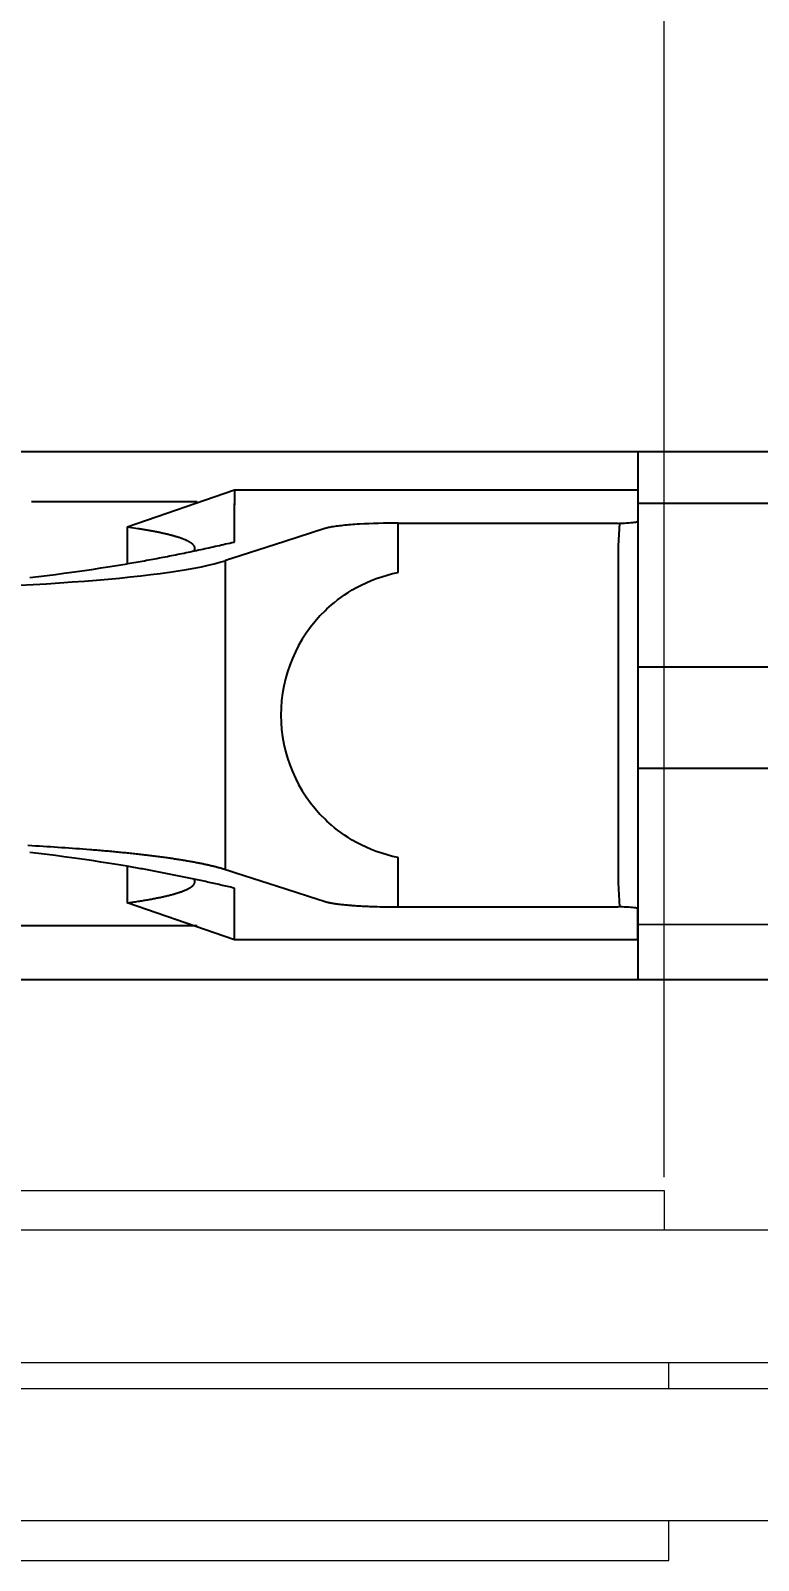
# Model space of a CAD drawing. Header units: millimetres. Extents: x 1269 to 5832, y 527 to 3540.
# Drawn here: x 2048.1 to 2103.1, y 959.9 to 1075.7 of the extents above; entities that cross this region are included whole.
import ezdxf

# ---------------------------------------------------------------- set-up
doc = ezdxf.new("R2010")
doc.units = ezdxf.units.MM
doc.linetypes.add('phl_thick', pattern=[0])
doc.layers.add('AM_5', color=7, linetype='Continuous', lineweight=50)
for name, color, linetype in [('HIDDEN', 7, 'Continuous'), ('projection', 7, 'Continuous'), ('THICK', 7, 'Continuous')]:
    doc.layers.add(name, color=color, linetype=linetype)
doc.styles.get("Standard").update_dxf_attribs({"font": 'arial.ttf'})
doc.dimstyles.new('AM_ISO$0', dxfattribs={"dimtxt": 3.5, "dimasz": 3.5, "dimexe": 1, "dimexo": 1, "dimgap": 1.5, "dimtad": 1, "dimdsep": 46, "dimtxsty": 'Standard', "dimcen": 0, "dimclrd": 256, "dimclre": 256, "dimclrt": 7, "dimadec": 0, "dimazin": 2, "dimtp": 0.1, "dimtm": 0.1, "dimtfac": 0.71, "dimtdec": 3, "dimtmove": 0, "dimatfit": 3, "dimfxl": 1, "dimlwd": -1, "dimlwe": -1, "dimarcsym": 1})

# ---------------------------------------------------------------- blocks, each defined once
blk = doc.blocks.new('*D7')
at = {"layer": 'AM_5', "linetype": 'ByBlock', "lineweight": 9, "transparency": 16777216}
for p, q in [((1970.98, 988.9), (1970.98, 1117.53)), ((2095.98, 988.9), (2095.98, 1117.53)), ((1974.48, 1116.53), (2092.48, 1116.53))]:
    blk.add_line(p, q, dxfattribs=at)
at = {"layer": 'AM_5', "transparency": 16777216}
for points in [[(1974.48, 1117.11), (1974.48, 1115.94), (1970.98, 1116.53)], [(2092.48, 1117.11), (2092.48, 1115.94), (2095.98, 1116.53)]]:
    blk.add_solid(points, dxfattribs=at)
at = {"layer": 'Defpoints', "color": 0, "transparency": 16777216}
for p in [(2095.98, 1116.53), (1970.98, 987.9), (2095.98, 987.9)]:
    blk.add_point(p, dxfattribs=at)
at = {"layer": 'AM_5', "color": 7, "lineweight": 9, "transparency": 16777216, "insert": (2015.1, 1119.81), "char_height": 3.5, "attachment_point": 5}
blk.add_mtext('125', dxfattribs=at)

msp = doc.modelspace()

# ---------------------------------------------------------------- linework, layer by layer
for p, q in [((2093.981, 1043.847), (2093.981, 1003.847)), ((2060.658, 1040.037), (2048.119, 1040.037)), ((2063.481, 1040.91), (2055.351, 1038.12)), ((2093.981, 1040.91), (2063.481, 1040.91)), ((2063.481, 1040.91), (2063.481, 1039.802)), ((2093.981, 1040.91), (2093.981, 1038.569)), ((2143.531, 1039.894), (2093.981, 1039.894)), ((2143.531, 1027.527), (2093.981, 1027.527)), ((2143.531, 1019.847), (2093.981, 1019.847)), ((2063.481, 1006.878), (2055.351, 1009.668)), ((2093.981, 1006.878), (2093.981, 1009.219)), ((2060.658, 1007.942), (2039.619, 1007.942)), ((2063.481, 1006.878), (2063.481, 1007.986)), ((2143.531, 1007.895), (2093.981, 1008.041)), ((2093.981, 1006.878), (2063.481, 1006.878)), ((2198.031, 1003.847), (2039.481, 1003.847))]:
    msp.add_line(p, q)
at = {"lineweight": 9}
for p, q in [((2033.481, 987.902), (2095.981, 987.902)), ((2095.981, 987.902), (2095.981, 984.9)), ((2229.031, 984.9), (1970.982, 984.9)), ((1970.982, 974.894), (2229.031, 974.894)), ((2096.331, 972.894), (2096.331, 974.894)), ((2229.031, 972.894), (1970.982, 972.894)), ((2229.031, 962.902), (1970.982, 962.902)), ((2096.331, 961.894), (2096.331, 962.89)), ((2096.331, 959.902), (2096.331, 961.894)), ((2033.657, 959.902), (2096.331, 959.902))]:
    msp.add_line(p, q, dxfattribs=at)
at = {"layer": 'HIDDEN'}
for p, q in [((2063.481, 1039.893), (2063.481, 1039.894)), ((2063.481, 1039.894), (2063.481, 1039.894)), ((2063.481, 1039.886), (2063.481, 1039.893)), ((2063.481, 1039.872), (2063.481, 1039.886)), ((2063.481, 1039.843), (2063.481, 1039.872)), ((2063.481, 1039.729), (2063.481, 1039.843)), ((2063.481, 1039.271), (2063.481, 1039.729)), ((2063.481, 1038.356), (2063.481, 1039.271)), ((2055.352, 1038.12), (2055.351, 1038.12)), ((2055.351, 1038.12), (2055.351, 1038.12)), ((2055.351, 1038.12), (2055.351, 1038.116)), ((2055.351, 1038.116), (2055.351, 1038.109)), ((2055.351, 1038.109), (2055.351, 1038.096)), ((2055.351, 1038.096), (2055.351, 1038.041)), ((2055.351, 1038.041), (2055.351, 1037.821)), ((2055.351, 1037.821), (2055.351, 1037.383)), ((2055.355, 1038.121), (2055.352, 1038.12)), ((2055.36, 1038.122), (2055.355, 1038.121)), ((2063.481, 1037.441), (2063.481, 1038.356)), ((2055.351, 1037.383), (2055.351, 1035.627)), ((2060.757, 1036.388), (2060.914, 1036.421)), ((2060.914, 1036.421), (2061.071, 1036.456)), ((2061.071, 1036.456), (2061.228, 1036.49)), ((2061.228, 1036.49), (2061.385, 1036.524)), ((2061.385, 1036.524), (2061.542, 1036.559)), ((2061.542, 1036.559), (2061.699, 1036.593)), ((2061.699, 1036.593), (2061.856, 1036.628)), ((2061.856, 1036.628), (2062.012, 1036.664)), ((2062.012, 1036.664), (2062.169, 1036.699)), ((2062.169, 1036.699), (2062.326, 1036.735)), ((2062.326, 1036.735), (2062.483, 1036.77)), ((2062.483, 1036.77), (2062.639, 1036.806)), ((2062.639, 1036.806), (2062.796, 1036.842)), ((2062.796, 1036.842), (2062.952, 1036.879)), ((2062.952, 1036.879), (2063.109, 1036.915)), ((2063.109, 1036.915), (2063.265, 1036.952)), ((2063.265, 1036.952), (2063.422, 1036.989)), ((2063.422, 1036.989), (2063.461, 1036.998)), ((2063.461, 1036.998), (2063.48, 1037.003)), ((2063.48, 1037.003), (2063.481, 1037.003)), ((2063.481, 1037.213), (2063.481, 1037.441)), ((2063.481, 1037.098), (2063.481, 1037.213)), ((2063.481, 1037.041), (2063.481, 1037.098)), ((2063.481, 1037.012), (2063.481, 1037.041)), ((2063.481, 1037.005), (2063.481, 1037.012)), ((2063.481, 1037.003), (2063.481, 1037.005)), ((2063.481, 1037.003), (2063.481, 1037.003)), ((2063.481, 1037.003), (2063.481, 1037.003)), ((2063.481, 1037.003), (2063.481, 1037.003)), ((2063.481, 1037.003), (2063.481, 1037.003)), ((2063.481, 1037.003), (2063.481, 1037.003)), ((2055.351, 1035.627), (2055.351, 1035.408)), ((2055.351, 1035.408), (2055.351, 1035.353)), ((2055.351, 1035.353), (2055.351, 1035.349)), ((2055.351, 1035.349), (2055.351, 1035.348)), ((2055.351, 1035.348), (2055.351, 1035.347)), ((2055.351, 1035.347), (2055.351, 1035.347)), ((2055.351, 1035.347), (2055.351, 1035.347)), ((2055.351, 1035.347), (2055.351, 1035.347)), ((2055.351, 1035.347), (2055.351, 1035.347)), ((2055.351, 1035.347), (2055.351, 1035.347)), ((2055.351, 1035.347), (2055.352, 1035.347)), ((2055.352, 1035.347), (2055.391, 1035.354)), ((2055.391, 1035.354), (2055.55, 1035.381)), ((2055.55, 1035.381), (2055.708, 1035.408)), ((2055.708, 1035.408), (2055.866, 1035.436)), ((2055.866, 1035.436), (2056.024, 1035.464)), ((2056.024, 1035.464), (2056.183, 1035.492)), ((2056.183, 1035.492), (2056.341, 1035.52)), ((2056.341, 1035.52), (2056.499, 1035.548)), ((2056.499, 1035.548), (2056.657, 1035.577)), ((2056.657, 1035.577), (2056.815, 1035.605)), ((2056.815, 1035.605), (2056.973, 1035.634)), ((2056.973, 1035.634), (2057.132, 1035.664)), ((2057.132, 1035.664), (2057.29, 1035.693)), ((2057.29, 1035.693), (2057.448, 1035.722)), ((2057.448, 1035.722), (2057.605, 1035.752)), ((2057.605, 1035.752), (2057.763, 1035.782)), ((2057.763, 1035.782), (2057.921, 1035.812)), ((2057.921, 1035.812), (2058.079, 1035.842)), ((2058.079, 1035.842), (2058.237, 1035.873)), ((2058.237, 1035.873), (2058.395, 1035.904)), ((2058.395, 1035.904), (2058.552, 1035.935)), ((2058.552, 1035.935), (2058.71, 1035.966)), ((2058.71, 1035.966), (2058.868, 1035.997)), ((2058.868, 1035.997), (2059.025, 1036.028)), ((2059.025, 1036.028), (2059.183, 1036.06)), ((2059.183, 1036.06), (2059.341, 1036.092)), ((2059.341, 1036.092), (2059.498, 1036.124)), ((2059.498, 1036.124), (2059.655, 1036.156)), ((2059.655, 1036.156), (2059.813, 1036.189)), ((2059.813, 1036.189), (2059.97, 1036.221)), ((2059.97, 1036.221), (2060.128, 1036.254)), ((2060.128, 1036.254), (2060.285, 1036.287)), ((2060.285, 1036.287), (2060.442, 1036.321)), ((2060.442, 1036.321), (2060.599, 1036.354)), ((2060.599, 1036.354), (2060.757, 1036.388)), ((2055.352, 1012.441), (2055.351, 1012.441)), ((2055.351, 1012.441), (2055.351, 1012.441)), ((2055.351, 1012.441), (2055.351, 1012.441)), ((2055.351, 1012.441), (2055.351, 1012.441)), ((2055.351, 1012.441), (2055.351, 1012.441)), ((2055.351, 1012.441), (2055.351, 1012.44)), ((2055.351, 1012.44), (2055.351, 1012.439)), ((2055.351, 1012.439), (2055.351, 1012.436)), ((2055.351, 1012.436), (2055.351, 1012.431)), ((2055.351, 1012.431), (2055.351, 1012.42)), ((2055.351, 1012.42), (2055.351, 1012.398)), ((2055.351, 1012.398), (2055.351, 1012.309)), ((2055.351, 1012.309), (2055.351, 1012.133)), ((2055.351, 1012.133), (2055.351, 1011.781)), ((2055.354, 1012.441), (2055.352, 1012.441)), ((2055.362, 1012.439), (2055.354, 1012.441)), ((2055.489, 1012.418), (2055.362, 1012.439)), ((2055.616, 1012.396), (2055.489, 1012.418)), ((2055.743, 1012.374), (2055.616, 1012.396)), ((2055.87, 1012.352), (2055.743, 1012.374)), ((2055.997, 1012.329), (2055.87, 1012.352)), ((2056.124, 1012.307), (2055.997, 1012.329)), ((2056.251, 1012.284), (2056.124, 1012.307)), ((2056.378, 1012.262), (2056.251, 1012.284)), ((2056.505, 1012.239), (2056.378, 1012.262)), ((2056.632, 1012.216), (2056.505, 1012.239)), ((2056.759, 1012.193), (2056.632, 1012.216)), ((2056.886, 1012.17), (2056.759, 1012.193)), ((2057.013, 1012.147), (2056.886, 1012.17)), ((2057.139, 1012.123), (2057.013, 1012.147)), ((2057.266, 1012.1), (2057.139, 1012.123)), ((2055.351, 1011.781), (2055.351, 1011.077)), ((2055.351, 1011.077), (2055.351, 1009.668)), ((2057.393, 1012.076), (2057.266, 1012.1)), ((2057.52, 1012.052), (2057.393, 1012.076)), ((2057.647, 1012.028), (2057.52, 1012.052)), ((2057.773, 1012.004), (2057.647, 1012.028)), ((2057.9, 1011.98), (2057.773, 1012.004)), ((2058.027, 1011.956), (2057.9, 1011.98)), ((2058.153, 1011.931), (2058.027, 1011.956)), ((2058.28, 1011.907), (2058.153, 1011.931)), ((2058.407, 1011.882), (2058.28, 1011.907)), ((2058.533, 1011.857), (2058.407, 1011.882)), ((2058.66, 1011.832), (2058.533, 1011.857)), ((2058.786, 1011.807), (2058.66, 1011.832)), ((2058.913, 1011.782), (2058.786, 1011.807)), ((2059.039, 1011.757), (2058.913, 1011.782)), ((2059.166, 1011.732), (2059.039, 1011.757)), ((2059.292, 1011.706), (2059.166, 1011.732)), ((2059.419, 1011.68), (2059.292, 1011.706)), ((2059.545, 1011.655), (2059.419, 1011.68)), ((2059.671, 1011.629), (2059.545, 1011.655)), ((2059.798, 1011.603), (2059.671, 1011.629)), ((2059.924, 1011.576), (2059.798, 1011.603)), ((2060.05, 1011.55), (2059.924, 1011.576)), ((2060.176, 1011.524), (2060.05, 1011.55)), ((2060.303, 1011.497), (2060.176, 1011.524)), ((2060.429, 1011.47), (2060.303, 1011.497)), ((2060.555, 1011.444), (2060.429, 1011.47)), ((2060.681, 1011.417), (2060.555, 1011.444)), ((2060.807, 1011.39), (2060.681, 1011.417)), ((2060.933, 1011.362), (2060.807, 1011.39)), ((2061.059, 1011.335), (2060.933, 1011.362)), ((2061.186, 1011.308), (2061.059, 1011.335)), ((2061.312, 1011.28), (2061.186, 1011.308)), ((2061.437, 1011.253), (2061.312, 1011.28)), ((2061.563, 1011.225), (2061.437, 1011.253)), ((2061.689, 1011.197), (2061.563, 1011.225)), ((2061.815, 1011.169), (2061.689, 1011.197)), ((2061.941, 1011.141), (2061.815, 1011.169)), ((2062.067, 1011.112), (2061.941, 1011.141)), ((2062.193, 1011.084), (2062.067, 1011.112)), ((2062.319, 1011.055), (2062.193, 1011.084)), ((2062.444, 1011.027), (2062.319, 1011.055)), ((2062.57, 1010.998), (2062.444, 1011.027)), ((2062.696, 1010.969), (2062.57, 1010.998)), ((2062.821, 1010.94), (2062.696, 1010.969)), ((2062.947, 1010.911), (2062.821, 1010.94)), ((2063.073, 1010.881), (2062.947, 1010.911)), ((2063.198, 1010.852), (2063.073, 1010.881)), ((2063.324, 1010.822), (2063.198, 1010.852)), ((2063.449, 1010.793), (2063.324, 1010.822)), ((2063.481, 1010.785), (2063.449, 1010.793)), ((2063.481, 1010.783), (2063.481, 1010.785)), ((2063.481, 1010.785), (2063.481, 1010.785)), ((2063.481, 1010.785), (2063.481, 1010.785)), ((2063.481, 1010.785), (2063.481, 1010.785)), ((2063.481, 1010.785), (2063.481, 1010.785)), ((2063.481, 1010.785), (2063.481, 1010.785)), ((2063.481, 1010.785), (2063.481, 1010.785)), ((2063.481, 1010.785), (2063.481, 1010.785)), ((2063.481, 1010.78), (2063.481, 1010.783)), ((2063.481, 1010.774), (2063.481, 1010.78)), ((2063.481, 1010.763), (2063.481, 1010.774)), ((2063.481, 1010.74), (2063.481, 1010.763)), ((2063.481, 1010.556), (2063.481, 1010.74)), ((2063.481, 1010.189), (2063.481, 1010.556)), ((2063.481, 1009.455), (2063.481, 1010.189)), ((2063.481, 1007.986), (2063.481, 1009.455))]:
    msp.add_line(p, q, dxfattribs=at)
for points in [[(2047.981, 1034.305), (2048.65, 1034.382), (2049.303, 1034.461), (2049.939, 1034.54), (2050.557, 1034.62), (2051.156, 1034.701), (2051.736, 1034.782), (2052.296, 1034.863), (2052.837, 1034.943), (2053.365, 1035.024), (2053.883, 1035.105), (2054.387, 1035.186), (2054.877, 1035.267), (2055.351, 1035.347)], [(2055.351, 1012.441), (2054.877, 1012.521), (2054.387, 1012.602), (2053.883, 1012.683), (2053.365, 1012.764), (2052.837, 1012.845), (2052.296, 1012.925), (2051.736, 1013.006), (2051.156, 1013.087), (2050.557, 1013.168), (2049.939, 1013.248), (2049.303, 1013.328), (2048.65, 1013.406), (2047.981, 1013.483)]]:
    msp.add_lwpolyline(points, dxfattribs=at)
at = {"layer": 'projection', "color": 7, "linetype": 'phl_thick'}
msp.add_line((2039.481, 1043.847), (2198.031, 1043.847), dxfattribs=at)
at = {"layer": 'THICK'}
for p, q in [((2060.268, 1010.932), (2060.29, 1010.95)), ((2060.29, 1010.95), (2060.31, 1010.968)), ((2060.31, 1010.968), (2060.33, 1010.986)), ((2060.33, 1010.986), (2060.348, 1011.004)), ((2060.348, 1011.004), (2060.365, 1011.022)), ((2060.365, 1011.022), (2060.381, 1011.04)), ((2060.381, 1011.04), (2060.396, 1011.058)), ((2060.396, 1011.058), (2060.409, 1011.077)), ((2060.409, 1011.077), (2060.422, 1011.095)), ((2060.423, 1011.456), (2060.41, 1011.474)), ((2060.422, 1011.095), (2060.433, 1011.113)), ((2060.434, 1011.438), (2060.423, 1011.456)), ((2060.433, 1011.113), (2060.443, 1011.131)), ((2060.444, 1011.42), (2060.434, 1011.438)), ((2060.443, 1011.131), (2060.452, 1011.149)), ((2060.453, 1011.402), (2060.444, 1011.42)), ((2060.452, 1011.149), (2060.459, 1011.167)), ((2060.46, 1011.383), (2060.453, 1011.402)), ((2060.459, 1011.167), (2060.466, 1011.185)), ((2060.467, 1011.365), (2060.46, 1011.383)), ((2060.466, 1011.185), (2060.471, 1011.203)), ((2060.472, 1011.347), (2060.467, 1011.365)), ((2060.471, 1011.203), (2060.475, 1011.221)), ((2060.476, 1011.329), (2060.472, 1011.347)), ((2060.475, 1011.221), (2060.478, 1011.238)), ((2060.479, 1011.311), (2060.476, 1011.329)), ((2060.478, 1011.238), (2060.48, 1011.256)), ((2060.481, 1011.293), (2060.479, 1011.311)), ((2060.48, 1011.256), (2060.481, 1011.274)), ((2060.481, 1011.274), (2060.481, 1011.293)), ((2056.085, 1009.776), (2056.182, 1009.792)), ((2056.182, 1009.792), (2056.277, 1009.807)), ((2056.277, 1009.807), (2056.372, 1009.822)), ((2056.372, 1009.822), (2056.466, 1009.837)), ((2056.466, 1009.837), (2056.559, 1009.853)), ((2056.559, 1009.853), (2056.651, 1009.868)), ((2056.651, 1009.868), (2056.742, 1009.884)), ((2056.742, 1009.884), (2056.833, 1009.9)), ((2056.833, 1009.9), (2056.922, 1009.915)), ((2056.922, 1009.915), (2057.01, 1009.931)), ((2057.01, 1009.931), (2057.097, 1009.947)), ((2057.097, 1009.947), (2057.183, 1009.963)), ((2057.183, 1009.963), (2057.269, 1009.979)), ((2057.269, 1009.979), (2057.353, 1009.995)), ((2057.353, 1009.995), (2057.436, 1010.011)), ((2057.436, 1010.011), (2057.519, 1010.027)), ((2057.519, 1010.027), (2057.6, 1010.044)), ((2057.6, 1010.044), (2057.68, 1010.06)), ((2057.68, 1010.06), (2057.759, 1010.076)), ((2057.759, 1010.076), (2057.837, 1010.093)), ((2057.837, 1010.093), (2057.914, 1010.109)), ((2057.914, 1010.109), (2057.991, 1010.126)), ((2057.991, 1010.126), (2058.065, 1010.142)), ((2058.065, 1010.142), (2058.139, 1010.159)), ((2058.139, 1010.159), (2058.212, 1010.176)), ((2058.212, 1010.176), (2058.284, 1010.193)), ((2058.284, 1010.193), (2058.355, 1010.209)), ((2058.355, 1010.209), (2058.424, 1010.226)), ((2058.424, 1010.226), (2058.493, 1010.243)), ((2058.493, 1010.243), (2058.56, 1010.26)), ((2058.56, 1010.26), (2058.627, 1010.277)), ((2058.627, 1010.277), (2058.692, 1010.294)), ((2058.692, 1010.294), (2058.756, 1010.312)), ((2058.756, 1010.312), (2058.819, 1010.329)), ((2058.819, 1010.329), (2058.881, 1010.346)), ((2058.881, 1010.346), (2058.941, 1010.363)), ((2058.941, 1010.363), (2059.001, 1010.381)), ((2059.001, 1010.381), (2059.059, 1010.398)), ((2059.059, 1010.398), (2059.117, 1010.415)), ((2059.117, 1010.415), (2059.173, 1010.433)), ((2059.173, 1010.433), (2059.228, 1010.45)), ((2059.228, 1010.45), (2059.281, 1010.468)), ((2059.281, 1010.468), (2059.334, 1010.485)), ((2059.334, 1010.485), (2059.386, 1010.503)), ((2059.386, 1010.503), (2059.436, 1010.521)), ((2059.436, 1010.521), (2059.485, 1010.538)), ((2059.485, 1010.538), (2059.533, 1010.556)), ((2059.533, 1010.556), (2059.58, 1010.574)), ((2059.58, 1010.574), (2059.626, 1010.591)), ((2059.626, 1010.591), (2059.67, 1010.609)), ((2059.67, 1010.609), (2059.713, 1010.627)), ((2059.713, 1010.627), (2059.756, 1010.645)), ((2059.756, 1010.645), (2059.797, 1010.663)), ((2059.797, 1010.663), (2059.836, 1010.68)), ((2059.836, 1010.68), (2059.875, 1010.698)), ((2059.875, 1010.698), (2059.912, 1010.716)), ((2059.912, 1010.716), (2059.948, 1010.734)), ((2059.948, 1010.734), (2059.983, 1010.752)), ((2059.983, 1010.752), (2060.017, 1010.77)), ((2060.017, 1010.77), (2060.05, 1010.788)), ((2060.05, 1010.788), (2060.081, 1010.806)), ((2060.081, 1010.806), (2060.111, 1010.824)), ((2060.111, 1010.824), (2060.141, 1010.842)), ((2060.141, 1010.842), (2060.168, 1010.86)), ((2060.168, 1010.86), (2060.195, 1010.878)), ((2060.195, 1010.878), (2060.22, 1010.896)), ((2060.22, 1010.896), (2060.245, 1010.914)), ((2060.245, 1010.914), (2060.268, 1010.932)), ((2055.351, 1009.667), (2055.69, 1009.717)), ((2055.69, 1009.717), (2055.79, 1009.731)), ((2055.79, 1009.731), (2055.889, 1009.746)), ((2055.889, 1009.746), (2055.988, 1009.761)), ((2055.988, 1009.761), (2056.085, 1009.776))]:
    msp.add_line(p, q, dxfattribs=at)
for points in [[(2060.41, 1036.314), (2060.421, 1036.329), (2060.43, 1036.344), (2060.439, 1036.359), (2060.447, 1036.374), (2060.454, 1036.389), (2060.46, 1036.404), (2060.465, 1036.419), (2060.47, 1036.434), (2060.474, 1036.448), (2060.477, 1036.463), (2060.479, 1036.478), (2060.48, 1036.493), (2060.481, 1036.508), (2060.481, 1036.523), (2060.48, 1036.538), (2060.478, 1036.553), (2060.476, 1036.567), (2060.472, 1036.582), (2060.468, 1036.597), (2060.463, 1036.612), (2060.457, 1036.627), (2060.451, 1036.641), (2060.444, 1036.656), (2060.436, 1036.671), (2060.427, 1036.686), (2060.417, 1036.701), (2060.407, 1036.716), (2060.395, 1036.73), (2060.383, 1036.745), (2060.37, 1036.76), (2060.357, 1036.775), (2060.342, 1036.79), (2060.327, 1036.805), (2060.311, 1036.82), (2060.294, 1036.834), (2060.276, 1036.849), (2060.258, 1036.864), (2060.238, 1036.879), (2060.218, 1036.894), (2060.197, 1036.909), (2060.176, 1036.923), (2060.153, 1036.938), (2060.13, 1036.953), (2060.105, 1036.968), (2060.08, 1036.983), (2060.055, 1036.997), (2060.028, 1037.012), (2060.001, 1037.027), (2059.972, 1037.042), (2059.943, 1037.057), (2059.914, 1037.071), (2059.883, 1037.086), (2059.851, 1037.101), (2059.819, 1037.115), (2059.786, 1037.13), (2059.752, 1037.145), (2059.718, 1037.16), (2059.682, 1037.174), (2059.646, 1037.189), (2059.609, 1037.203), (2059.571, 1037.218), (2059.532, 1037.233), (2059.493, 1037.247), (2059.453, 1037.262), (2059.412, 1037.276), (2059.37, 1037.291), (2059.327, 1037.305), (2059.284, 1037.32), (2059.24, 1037.334), (2059.195, 1037.348), (2059.149, 1037.363), (2059.103, 1037.377), (2059.055, 1037.391), (2059.007, 1037.406), (2058.959, 1037.42), (2058.909, 1037.434), (2058.859, 1037.448), (2058.807, 1037.462), (2058.756, 1037.477), (2058.703, 1037.491), (2058.65, 1037.505), (2058.595, 1037.519), (2058.541, 1037.533), (2058.485, 1037.547), (2058.428, 1037.561), (2058.371, 1037.575), (2058.313, 1037.589), (2058.255, 1037.602), (2058.196, 1037.616), (2058.135, 1037.63), (2058.075, 1037.644), (2058.013, 1037.657), (2057.951, 1037.671), (2057.888, 1037.685), (2057.824, 1037.698), (2057.76, 1037.712), (2057.695, 1037.725), (2057.629, 1037.739), (2057.563, 1037.752), (2057.495, 1037.765), (2057.428, 1037.779), (2057.359, 1037.792), (2057.29, 1037.805), (2057.22, 1037.819), (2057.149, 1037.832), (2057.078, 1037.845), (2057.006, 1037.858), (2056.934, 1037.871), (2056.86, 1037.884), (2056.787, 1037.897), (2056.712, 1037.91), (2056.637, 1037.922), (2056.561, 1037.935), (2056.485, 1037.948), (2056.408, 1037.96), (2056.33, 1037.973), (2056.252, 1037.986), (2056.173, 1037.998), (2056.013, 1038.023), (2055.851, 1038.048), (2055.687, 1038.072), (2055.52, 1038.096), (2055.351, 1038.12)], [(2075.851, 1034.686), (2075.851, 1036.678), (2075.851, 1037.673), (2075.851, 1038.171), (2075.851, 1038.42), (2075.762, 1038.421), (2075.671, 1038.421), (2075.488, 1038.42), (2075.118, 1038.417), (2074.745, 1038.411), (2074.371, 1038.402), (2073.999, 1038.391), (2073.632, 1038.377), (2073.272, 1038.36), (2072.922, 1038.341), (2072.751, 1038.33), (2072.584, 1038.319), (2072.421, 1038.307), (2072.262, 1038.295), (2072.107, 1038.282), (2071.957, 1038.269), (2071.811, 1038.255), (2071.671, 1038.241), (2071.536, 1038.226), (2071.407, 1038.211), (2071.283, 1038.195), (2071.165, 1038.179), (2071.053, 1038.163), (2070.947, 1038.147), (2070.847, 1038.13), (2070.753, 1038.113), (2070.665, 1038.096), (2070.584, 1038.079), (2070.508, 1038.062), (2070.439, 1038.044), (2070.376, 1038.027), (2070.347, 1038.018), (2070.332, 1038.014), (2070.325, 1038.011), (2070.322, 1038.01), (2070.32, 1038.01), (2070.315, 1038.008), (2069.307, 1037.683), (2067.292, 1037.034), (2063.262, 1035.736), (2063.01, 1035.655), (2062.884, 1035.614), (2062.821, 1035.594), (2062.789, 1035.584), (2062.774, 1035.579), (2062.766, 1035.576), (2062.762, 1035.575), (2062.76, 1035.573), (2062.76, 1035.567), (2062.76, 1034.01), (2062.76, 1030.897), (2062.76, 1024.669), (2062.76, 1012.214)], [(2075.851, 1038.421), (2092.531, 1038.421)], [(2070.32, 1031.787), (2070.46, 1031.922), (2070.628, 1032.075), (2070.82, 1032.244), (2071.034, 1032.423), (2071.268, 1032.608), (2071.518, 1032.795), (2071.781, 1032.98), (2072.066, 1033.168), (2072.374, 1033.358), (2072.704, 1033.546), (2073.054, 1033.729), (2073.421, 1033.904), (2073.804, 1034.07), (2074.2, 1034.224), (2074.606, 1034.364), (2075.019, 1034.488), (2075.436, 1034.595), (2075.851, 1034.686)], [(2075.851, 1013.102), (2075.436, 1013.193), (2075.019, 1013.3), (2074.606, 1013.425), (2074.2, 1013.564), (2073.804, 1013.718), (2073.421, 1013.884), (2073.054, 1014.06), (2072.704, 1014.243), (2072.374, 1014.43), (2072.066, 1014.62), (2071.781, 1014.808), (2071.518, 1014.993), (2071.268, 1015.18), (2071.034, 1015.366), (2070.82, 1015.545), (2070.628, 1015.713), (2070.46, 1015.867), (2070.32, 1016.001)], [(2047.85, 1014.032), (2048.139, 1014.016), (2048.427, 1014), (2048.713, 1013.983), (2048.998, 1013.967), (2049.281, 1013.949), (2049.562, 1013.932), (2049.842, 1013.914), (2050.12, 1013.896), (2050.396, 1013.878), (2050.67, 1013.86), (2050.942, 1013.841), (2051.212, 1013.821), (2051.481, 1013.802), (2051.747, 1013.782), (2052.011, 1013.762), (2052.273, 1013.742), (2052.532, 1013.721), (2052.661, 1013.711), (2052.79, 1013.7), (2052.918, 1013.69), (2053.045, 1013.679), (2053.172, 1013.668), (2053.298, 1013.658), (2053.423, 1013.647), (2053.548, 1013.636), (2053.672, 1013.625), (2053.796, 1013.614), (2053.919, 1013.603), (2054.042, 1013.592), (2054.164, 1013.58), (2054.285, 1013.569), (2054.405, 1013.558), (2054.525, 1013.546), (2054.645, 1013.535), (2054.763, 1013.523), (2054.881, 1013.512), (2054.999, 1013.5), (2055.115, 1013.488), (2055.231, 1013.477), (2055.347, 1013.465), (2055.461, 1013.453), (2055.575, 1013.441), (2055.689, 1013.429), (2055.801, 1013.417), (2055.913, 1013.405), (2056.025, 1013.393), (2056.135, 1013.38), (2056.245, 1013.368), (2056.354, 1013.356), (2056.463, 1013.343), (2056.57, 1013.331), (2056.677, 1013.319), (2056.784, 1013.306), (2056.889, 1013.293), (2056.994, 1013.281), (2057.098, 1013.268), (2057.202, 1013.255), (2057.305, 1013.243), (2057.406, 1013.23), (2057.508, 1013.217), (2057.608, 1013.204), (2057.708, 1013.191), (2057.807, 1013.178), (2057.905, 1013.165), (2058.003, 1013.152), (2058.099, 1013.139), (2058.195, 1013.126), (2058.291, 1013.113), (2058.385, 1013.099), (2058.479, 1013.086), (2058.572, 1013.073), (2058.664, 1013.059), (2058.755, 1013.046), (2058.846, 1013.033), (2058.936, 1013.019), (2059.025, 1013.006), (2059.113, 1012.992), (2059.201, 1012.979), (2059.288, 1012.965), (2059.373, 1012.951), (2059.459, 1012.938), (2059.543, 1012.924), (2059.627, 1012.91), (2059.71, 1012.897), (2059.792, 1012.883), (2059.873, 1012.869), (2059.953, 1012.855), (2060.033, 1012.841), (2060.112, 1012.827), (2060.19, 1012.813), (2060.268, 1012.799), (2060.344, 1012.786), (2060.42, 1012.772), (2060.495, 1012.758), (2060.569, 1012.743), (2060.642, 1012.729), (2060.715, 1012.715), (2060.787, 1012.701), (2060.858, 1012.687), (2060.928, 1012.673), (2060.997, 1012.659), (2061.066, 1012.645), (2061.134, 1012.63), (2061.201, 1012.616), (2061.267, 1012.602), (2061.333, 1012.588), (2061.397, 1012.573), (2061.461, 1012.559), (2061.524, 1012.545), (2061.587, 1012.531), (2061.648, 1012.516), (2061.709, 1012.502), (2061.769, 1012.488), (2061.828, 1012.473), (2061.886, 1012.459), (2061.944, 1012.445), (2062.001, 1012.43), (2062.057, 1012.416), (2062.112, 1012.401), (2062.166, 1012.387), (2062.22, 1012.373), (2062.273, 1012.358), (2062.325, 1012.344), (2062.376, 1012.329), (2062.427, 1012.315), (2062.477, 1012.301), (2062.526, 1012.286), (2062.574, 1012.272), (2062.621, 1012.257), (2062.668, 1012.243), (2062.714, 1012.228), (2062.759, 1012.214), (2062.799, 1012.201), (2062.956, 1012.151), (2063.583, 1011.949), (2064.839, 1011.544), (2067.351, 1010.735), (2069.863, 1009.926), (2070.177, 1009.825), (2070.255, 1009.799), (2070.294, 1009.787), (2070.314, 1009.78), (2070.319, 1009.779), (2070.32, 1009.779), (2070.32, 1009.779), (2070.321, 1009.778), (2070.323, 1009.778), (2070.34, 1009.772), (2070.358, 1009.767), (2070.376, 1009.761), (2070.395, 1009.756), (2070.415, 1009.75), (2070.435, 1009.745), (2070.456, 1009.74), (2070.478, 1009.734), (2070.5, 1009.729), (2070.522, 1009.723), (2070.545, 1009.718), (2070.569, 1009.713), (2070.594, 1009.707), (2070.618, 1009.702), (2070.644, 1009.696), (2070.67, 1009.691), (2070.697, 1009.686), (2070.724, 1009.68), (2070.752, 1009.675), (2070.781, 1009.67), (2070.81, 1009.665), (2070.84, 1009.659), (2070.87, 1009.654), (2070.901, 1009.649), (2070.933, 1009.644), (2070.965, 1009.638), (2070.998, 1009.633), (2071.031, 1009.628), (2071.065, 1009.623), (2071.099, 1009.618), (2071.134, 1009.613), (2071.17, 1009.608), (2071.206, 1009.603), (2071.243, 1009.598), (2071.28, 1009.593), (2071.318, 1009.588), (2071.396, 1009.579), (2071.476, 1009.569), (2071.558, 1009.56), (2071.642, 1009.551), (2071.728, 1009.542), (2071.816, 1009.533), (2071.906, 1009.524), (2071.998, 1009.516), (2072.092, 1009.507), (2072.187, 1009.499), (2072.285, 1009.491), (2072.384, 1009.484), (2072.484, 1009.476), (2072.587, 1009.469), (2072.69, 1009.462), (2072.796, 1009.455), (2072.902, 1009.449), (2073.01, 1009.442), (2073.118, 1009.436), (2073.228, 1009.43), (2073.339, 1009.425), (2073.451, 1009.42), (2073.564, 1009.415), (2073.677, 1009.41), (2073.791, 1009.405), (2073.906, 1009.401), (2074.021, 1009.397), (2074.253, 1009.39), (2074.485, 1009.383), (2074.718, 1009.378), (2074.951, 1009.374), (2075.183, 1009.371), (2075.414, 1009.368), (2075.528, 1009.368), (2075.642, 1009.367), (2075.756, 1009.367), (2075.812, 1009.367), (2075.841, 1009.367), (2075.848, 1009.367), (2075.851, 1009.367), (2075.862, 1009.367), (2075.905, 1009.367), (2081.447, 1009.367), (2092.531, 1009.367)], [(2075.851, 1009.367), (2075.851, 1013.102)]]:
    msp.add_lwpolyline(points, dxfattribs=at)
msp.add_lwpolyline([(2093.981, 1038.569), (2093.981, 1034.888), (2093.981, 1031.208), (2093.981, 1027.527), (2093.981, 1023.847), (2093.981, 1020.166), (2093.981, 1016.486), (2093.981, 1012.805), (2093.981, 1009.22), (2093.971, 1009.237), (2093.94, 1009.254), (2093.886, 1009.272), (2093.809, 1009.289), (2093.709, 1009.305), (2093.588, 1009.32), (2093.448, 1009.334), (2093.293, 1009.345), (2093.127, 1009.354), (2092.956, 1009.36), (2092.784, 1009.365), (2092.614, 1009.367), (2092.531, 1011.189), (2092.531, 1014.832), (2092.531, 1018.476), (2092.531, 1022.119), (2092.531, 1025.763), (2092.531, 1029.407), (2092.531, 1033.05), (2092.531, 1036.694), (2092.618, 1038.422), (2092.788, 1038.424), (2092.961, 1038.428), (2093.132, 1038.435), (2093.297, 1038.444), (2093.452, 1038.455), (2093.591, 1038.468), (2093.712, 1038.483), (2093.812, 1038.5), (2093.888, 1038.517), (2093.941, 1038.534), (2093.971, 1038.552)], close=True, dxfattribs=at)
for centre, major_axis, ratio, start_param, end_param in [((2033.481, 1036.512), (30.7, 0), 0.1015625, -1.5306239, -0.3054326), ((2077.981, 1023.894), (11, 0), 1, 2.3412869, 3.9418984)]:
    msp.add_ellipse(centre, major_axis=major_axis, ratio=ratio, start_param=start_param, end_param=end_param, dxfattribs=at)

# ---------------------------------------------------------------- dimensions: what is measured, and where the dimension line sits
at = {"layer": 'AM_5', "lineweight": 9}
dim = msp.add_linear_dim(base=(2095.981, 1116.526), p1=(1970.982, 987.902), p2=(2095.981, 987.902), dimstyle='AM_ISO$0', override={"dimlwd": 9, "dimlwe": 9}, dxfattribs=at)
dim.commit()
dim.dimension.update_dxf_attribs({"geometry": '*D7', "text_midpoint": (2015.101, 1116.526), "dimtype": 160})

doc.saveas('drawing.dxf')
